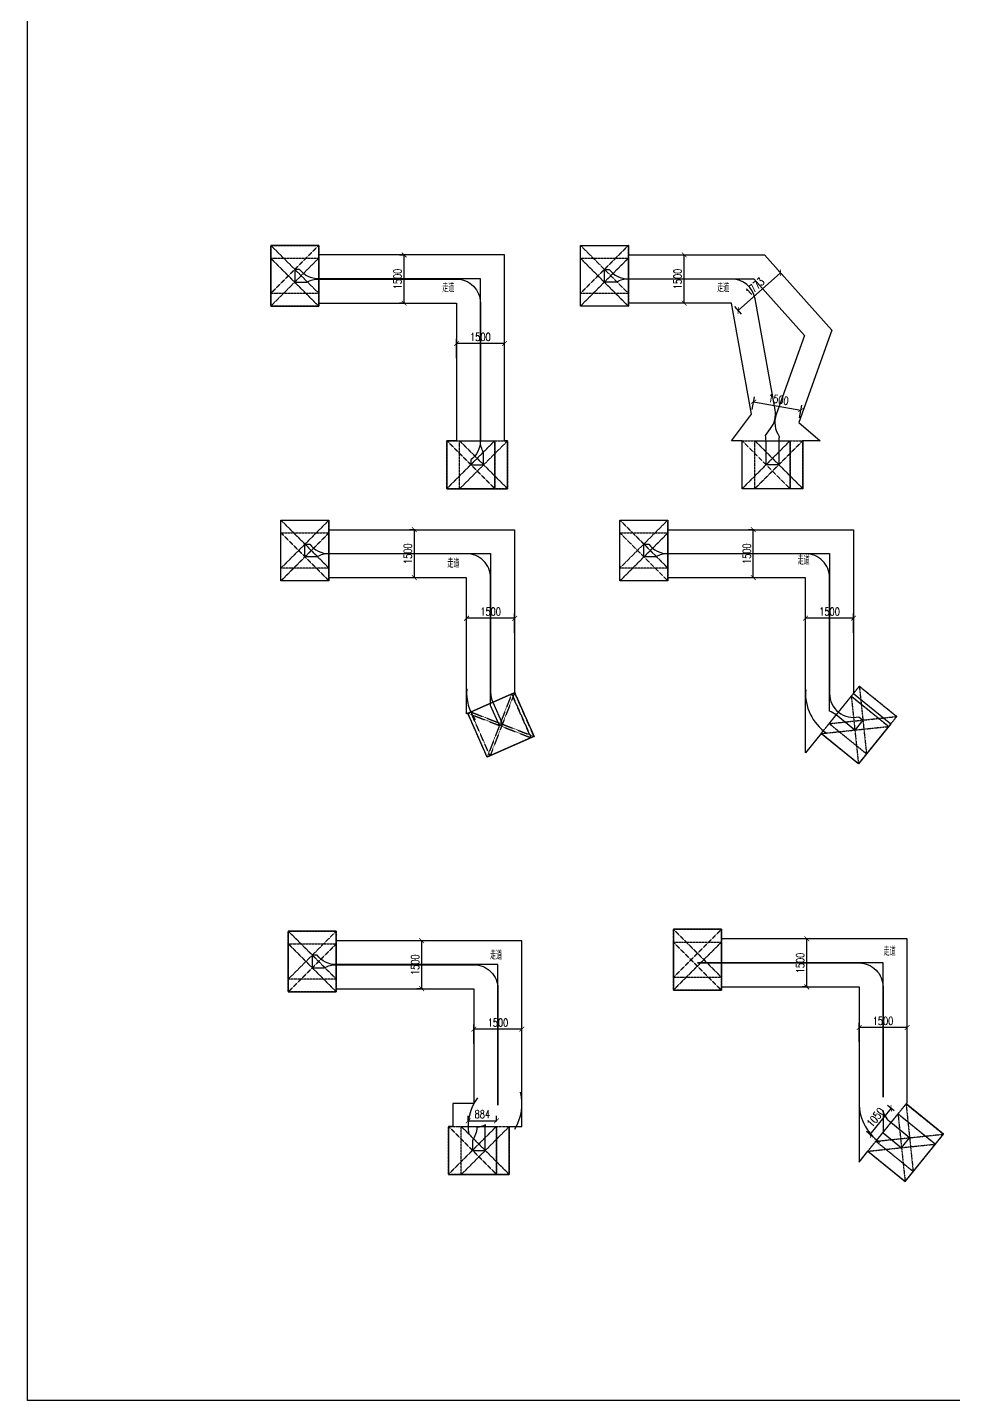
# Model space of a CAD drawing. Header units: millimetres. Extents: x -39580 to 198652, y -46837 to 40673.
# Drawn here: x -39580 to -10648, y -46837 to -3957 of the extents above; entities that cross this region are included whole.
import ezdxf

# ---------------------------------------------------------------- set-up
doc = ezdxf.new("R2010")
doc.units = ezdxf.units.MM
doc.header["$LTSCALE"] = 10
doc.header["$PDMODE"] = 35
doc.linetypes.add('HIDDEN', pattern=[0.375, 0.25, -0.125])
doc.layers.get('Defpoints').update_dxf_attribs({"color": 140})
for name, color, linetype in [('图层1', 6, 'Continuous'), ('图层2', 1, 'Continuous'), ('图层3', 3, 'Continuous'), ('图层4', 8, 'Continuous')]:
    doc.layers.add(name, color=color, linetype=linetype)
doc.styles.add('Annotative', font='romans.shx', dxfattribs={"width": 0.75, "bigfont": 'gbcbig.shx'})
doc.styles.add('Arch-Dim', font='romans.shx', dxfattribs={"width": 0.75, "bigfont": 'gbcbig.shx'})
doc.dimstyles.new('Annotative', dxfattribs={"dimscale": 100, "dimtxt": 2.5, "dimasz": 1.5, "dimexe": 1.5, "dimexo": 1.5, "dimgap": 0.8, "dimtad": 1, "dimdec": 0, "dimzin": 3, "dimdsep": 46, "dimtxsty": 'Arch-Dim', "dimblk": 'ARCHTICK', "dimcen": 2.5, "dimazin": 2, "dimtfac": 0.75, "dimtdec": 0, "dimtix": 1, "dimtmove": 2, "dimatfit": 3, "dimfxl": 1, "dimtolj": 1, "dimtzin": 0, "dimarcsym": 0})

# ---------------------------------------------------------------- blocks, each defined once
blk = doc.blocks.new('_ArchTick')
at = {"color": 0, "linetype": 'ByBlock', "const_width": 0.15}
blk.add_lwpolyline([(-0.5, -0.5), (0.5, 0.5)], dxfattribs=at)
blk = doc.blocks.new('*D43')
at = {"color": 0, "lineweight": -2, "transparency": 16777216}
for p, q in [((-26179, -14280), (-26179, -13678)), ((-24679, -14280), (-24679, -13678)), ((-24679, -13828), (-26179, -13828))]:
    blk.add_line(p, q, dxfattribs=at)
at = {"layer": 'Defpoints', "color": 0, "transparency": 16777216}
for p in [(-26179, -13828), (-26179, -14430), (-24679, -14430)]:
    blk.add_point(p, dxfattribs=at)
at = {"color": 0, "lineweight": -2, "transparency": 16777216, "xscale": 150, "yscale": 150, "zscale": 150, "rotation": 180}
blk.add_blockref('_ArchTick', (-26179, -13828), dxfattribs=at)
at = {"color": 0, "lineweight": -2, "transparency": 16777216, "xscale": 150, "yscale": 150, "zscale": 150}
blk.add_blockref('_ArchTick', (-24679, -13828), dxfattribs=at)
at = {"color": 0, "transparency": 16777216, "insert": (-25429, -13623), "char_height": 250, "attachment_point": 5, "style": 'Arch-Dim'}
blk.add_mtext('\\A1;1500', dxfattribs=at)
blk = doc.blocks.new('*D44')
at = {"color": 0, "lineweight": -2, "transparency": 16777216}
for p, q in [((-27788, -11063), (-27961, -11063)), ((-27811, -12563), (-27811, -11063)), ((-27788, -12563), (-27961, -12563))]:
    blk.add_line(p, q, dxfattribs=at)
at = {"layer": 'Defpoints', "color": 0, "transparency": 16777216}
for p in [(-27811, -11063), (-27638, -11063), (-27638, -12563)]:
    blk.add_point(p, dxfattribs=at)
at = {"color": 0, "lineweight": -2, "transparency": 16777216, "xscale": 150, "yscale": 150, "zscale": 150}
for p, rotation in [((-27811, -11063), 90), ((-27811, -12563), 270)]:
    blk.add_blockref('_ArchTick', p, dxfattribs=dict(at, rotation=rotation))
at = {"color": 0, "transparency": 16777216, "insert": (-28016, -11813), "char_height": 250, "attachment_point": 5, "rotation": 90, "style": 'Arch-Dim'}
blk.add_mtext('\\A1;1500', dxfattribs=at)
blk = doc.blocks.new('*D51')
at = {"color": 0, "lineweight": -2, "transparency": 16777216}
for p, q in [((-25860, -22858), (-25860, -22256)), ((-24360, -22858), (-24360, -22256)), ((-24360, -22406), (-25860, -22406))]:
    blk.add_line(p, q, dxfattribs=at)
at = {"layer": 'Defpoints', "color": 0, "transparency": 16777216}
for p in [(-25860, -22406), (-25860, -23008), (-24360, -23008)]:
    blk.add_point(p, dxfattribs=at)
at = {"color": 0, "lineweight": -2, "transparency": 16777216, "xscale": 150, "yscale": 150, "zscale": 150, "rotation": 180}
blk.add_blockref('_ArchTick', (-25860, -22406), dxfattribs=at)
at = {"color": 0, "lineweight": -2, "transparency": 16777216, "xscale": 150, "yscale": 150, "zscale": 150}
blk.add_blockref('_ArchTick', (-24360, -22406), dxfattribs=at)
at = {"color": 0, "transparency": 16777216, "insert": (-25110, -22201), "char_height": 250, "attachment_point": 5, "style": 'Arch-Dim'}
blk.add_mtext('\\A1;1500', dxfattribs=at)
blk = doc.blocks.new('*D52')
at = {"color": 0, "lineweight": -2, "transparency": 16777216}
for p, q in [((-27469, -19641), (-27642, -19641)), ((-27492, -21141), (-27492, -19641)), ((-27469, -21141), (-27642, -21141))]:
    blk.add_line(p, q, dxfattribs=at)
at = {"layer": 'Defpoints', "color": 0, "transparency": 16777216}
for p in [(-27492, -19641), (-27319, -19641), (-27319, -21141)]:
    blk.add_point(p, dxfattribs=at)
at = {"color": 0, "lineweight": -2, "transparency": 16777216, "xscale": 150, "yscale": 150, "zscale": 150}
for p, rotation in [((-27492, -19641), 90), ((-27492, -21141), 270)]:
    blk.add_blockref('_ArchTick', p, dxfattribs=dict(at, rotation=rotation))
at = {"color": 0, "transparency": 16777216, "insert": (-27697, -20391), "char_height": 250, "attachment_point": 5, "rotation": 90, "style": 'Arch-Dim'}
blk.add_mtext('\\A1;1500', dxfattribs=at)
blk = doc.blocks.new('*D53')
at = {"color": 0, "lineweight": -2, "transparency": 16777216}
for p, q in [((-15272, -22858), (-15272, -22256)), ((-13772, -22858), (-13772, -22256)), ((-13772, -22406), (-15272, -22406))]:
    blk.add_line(p, q, dxfattribs=at)
at = {"layer": 'Defpoints', "color": 0, "transparency": 16777216}
for p in [(-15272, -22406), (-15272, -23008), (-13772, -23008)]:
    blk.add_point(p, dxfattribs=at)
at = {"color": 0, "lineweight": -2, "transparency": 16777216, "xscale": 150, "yscale": 150, "zscale": 150, "rotation": 180}
blk.add_blockref('_ArchTick', (-15272, -22406), dxfattribs=at)
at = {"color": 0, "lineweight": -2, "transparency": 16777216, "xscale": 150, "yscale": 150, "zscale": 150}
blk.add_blockref('_ArchTick', (-13772, -22406), dxfattribs=at)
at = {"color": 0, "transparency": 16777216, "insert": (-14522, -22201), "char_height": 250, "attachment_point": 5, "style": 'Arch-Dim'}
blk.add_mtext('\\A1;1500', dxfattribs=at)
blk = doc.blocks.new('*D54')
at = {"color": 0, "lineweight": -2, "transparency": 16777216}
for p, q in [((-16881, -19641), (-17054, -19641)), ((-16904, -21141), (-16904, -19641)), ((-16881, -21141), (-17054, -21141))]:
    blk.add_line(p, q, dxfattribs=at)
at = {"layer": 'Defpoints', "color": 0, "transparency": 16777216}
for p in [(-16904, -19641), (-16731, -19641), (-16731, -21141)]:
    blk.add_point(p, dxfattribs=at)
at = {"color": 0, "lineweight": -2, "transparency": 16777216, "xscale": 150, "yscale": 150, "zscale": 150}
for p, rotation in [((-16904, -19641), 90), ((-16904, -21141), 270)]:
    blk.add_blockref('_ArchTick', p, dxfattribs=dict(at, rotation=rotation))
at = {"color": 0, "transparency": 16777216, "insert": (-17109, -20391), "char_height": 250, "attachment_point": 5, "rotation": 90, "style": 'Arch-Dim'}
blk.add_mtext('\\A1;1500', dxfattribs=at)
blk = doc.blocks.new('*D57')
at = {"color": 0, "lineweight": -2, "transparency": 16777216}
for p, q in [((-13600, -35639), (-13600, -35037)), ((-12100, -35639), (-12100, -35037)), ((-12100, -35187), (-13600, -35187))]:
    blk.add_line(p, q, dxfattribs=at)
at = {"layer": 'Defpoints', "color": 0, "transparency": 16777216}
for p in [(-13600, -35187), (-13600, -35789), (-12100, -35789)]:
    blk.add_point(p, dxfattribs=at)
at = {"color": 0, "lineweight": -2, "transparency": 16777216, "xscale": 150, "yscale": 150, "zscale": 150, "rotation": 180}
blk.add_blockref('_ArchTick', (-13600, -35187), dxfattribs=at)
at = {"color": 0, "lineweight": -2, "transparency": 16777216, "xscale": 150, "yscale": 150, "zscale": 150}
blk.add_blockref('_ArchTick', (-12100, -35187), dxfattribs=at)
at = {"color": 0, "transparency": 16777216, "insert": (-12850, -34982), "char_height": 250, "attachment_point": 5, "style": 'Arch-Dim'}
blk.add_mtext('\\A1;1500', dxfattribs=at)
blk = doc.blocks.new('*D58')
at = {"color": 0, "lineweight": -2, "transparency": 16777216}
for p, q in [((-15209, -32422), (-15382, -32422)), ((-15232, -33922), (-15232, -32422)), ((-15209, -33922), (-15382, -33922))]:
    blk.add_line(p, q, dxfattribs=at)
at = {"layer": 'Defpoints', "color": 0, "transparency": 16777216}
for p in [(-15232, -32422), (-15059, -32422), (-15059, -33922)]:
    blk.add_point(p, dxfattribs=at)
at = {"color": 0, "lineweight": -2, "transparency": 16777216, "xscale": 150, "yscale": 150, "zscale": 150}
for p, rotation in [((-15232, -32422), 90), ((-15232, -33922), 270)]:
    blk.add_blockref('_ArchTick', p, dxfattribs=dict(at, rotation=rotation))
at = {"color": 0, "transparency": 16777216, "insert": (-15437, -33172), "char_height": 250, "attachment_point": 5, "rotation": 90, "style": 'Arch-Dim'}
blk.add_mtext('\\A1;1500', dxfattribs=at)
blk = doc.blocks.new('*D59')
at = {"color": 0, "lineweight": -2, "transparency": 16777216}
for p, q in [((-16935, -15886), (-16867, -15497)), ((-16893, -15645), (-15416, -15904)), ((-15458, -16145), (-15390, -15756))]:
    blk.add_line(p, q, dxfattribs=at)
at = {"layer": 'Defpoints', "color": 0, "transparency": 16777216}
for p in [(-16961, -16033), (-15484, -16293), (-15416, -15904)]:
    blk.add_point(p, dxfattribs=at)
at = {"color": 0, "lineweight": -2, "transparency": 16777216, "xscale": 150, "yscale": 150, "zscale": 150}
for p, rotation in [((-16893, -15645), 170.0445461159565), ((-15416, -15904), 350.0445461159565)]:
    blk.add_blockref('_ArchTick', p, dxfattribs=dict(at, rotation=rotation))
at = {"color": 0, "transparency": 16777216, "insert": (-16119, -15572), "char_height": 250, "attachment_point": 5, "rotation": 350.0445, "style": 'Arch-Dim'}
blk.add_mtext('\\A1;1500', dxfattribs=at)
blk = doc.blocks.new('*D60')
at = {"color": 0, "lineweight": -2, "transparency": 16777216}
for p, q in [((-19040, -11063), (-19213, -11063)), ((-19063, -12563), (-19063, -11063)), ((-19040, -12563), (-19213, -12563))]:
    blk.add_line(p, q, dxfattribs=at)
at = {"layer": 'Defpoints', "color": 0, "transparency": 16777216}
for p in [(-19063, -11063), (-18890, -11063), (-18890, -12563)]:
    blk.add_point(p, dxfattribs=at)
at = {"color": 0, "lineweight": -2, "transparency": 16777216, "xscale": 150, "yscale": 150, "zscale": 150}
for p, rotation in [((-19063, -11063), 90), ((-19063, -12563), 270)]:
    blk.add_blockref('_ArchTick', p, dxfattribs=dict(at, rotation=rotation))
at = {"color": 0, "transparency": 16777216, "insert": (-19268, -11813), "char_height": 250, "attachment_point": 5, "rotation": 90, "style": 'Arch-Dim'}
blk.add_mtext('\\A1;1500', dxfattribs=at)
blk = doc.blocks.new('*D61')
at = {"color": 0, "lineweight": -2, "transparency": 16777216}
for p, q in [((-25632, -35693), (-25632, -35091)), ((-24132, -35693), (-24132, -35091)), ((-24132, -35241), (-25632, -35241))]:
    blk.add_line(p, q, dxfattribs=at)
at = {"layer": 'Defpoints', "color": 0, "transparency": 16777216}
for p in [(-25632, -35241), (-25632, -35843), (-24132, -35843)]:
    blk.add_point(p, dxfattribs=at)
at = {"color": 0, "lineweight": -2, "transparency": 16777216, "xscale": 150, "yscale": 150, "zscale": 150, "rotation": 180}
blk.add_blockref('_ArchTick', (-25632, -35241), dxfattribs=at)
at = {"color": 0, "lineweight": -2, "transparency": 16777216, "xscale": 150, "yscale": 150, "zscale": 150}
blk.add_blockref('_ArchTick', (-24132, -35241), dxfattribs=at)
at = {"color": 0, "transparency": 16777216, "insert": (-24882, -35036), "char_height": 250, "attachment_point": 5, "style": 'Arch-Dim'}
blk.add_mtext('\\A1;1500', dxfattribs=at)
blk = doc.blocks.new('*D62')
at = {"color": 0, "lineweight": -2, "transparency": 16777216}
for p, q in [((-27241, -32476), (-27414, -32476)), ((-27264, -33976), (-27264, -32476)), ((-27241, -33976), (-27414, -33976))]:
    blk.add_line(p, q, dxfattribs=at)
at = {"layer": 'Defpoints', "color": 0, "transparency": 16777216}
for p in [(-27264, -32476), (-27091, -32476), (-27091, -33976)]:
    blk.add_point(p, dxfattribs=at)
at = {"color": 0, "lineweight": -2, "transparency": 16777216, "xscale": 150, "yscale": 150, "zscale": 150}
for p, rotation in [((-27264, -32476), 90), ((-27264, -33976), 270)]:
    blk.add_blockref('_ArchTick', p, dxfattribs=dict(at, rotation=rotation))
at = {"color": 0, "transparency": 16777216, "insert": (-27469, -33226), "char_height": 250, "attachment_point": 5, "rotation": 90, "style": 'Arch-Dim'}
blk.add_mtext('\\A1;1500', dxfattribs=at)
blk = doc.blocks.new('*D74')
at = {"color": 0, "lineweight": -2, "transparency": 16777216}
for p, q in [((-16165, -11494), (-15956, -11727)), ((-17378, -12796), (-16056, -11615)), ((-17487, -12675), (-17278, -12908))]:
    blk.add_line(p, q, dxfattribs=at)
at = {"layer": 'Defpoints', "color": 0, "transparency": 16777216}
for p in [(-16265, -11382), (-16056, -11615), (-17587, -12563)]:
    blk.add_point(p, dxfattribs=at)
at = {"color": 0, "lineweight": -2, "transparency": 16777216, "xscale": 150, "yscale": 150, "zscale": 150}
for p, rotation in [((-16056, -11615), 41.77163825157484), ((-17378, -12796), 221.7716382515748)]:
    blk.add_blockref('_ArchTick', p, dxfattribs=dict(at, rotation=rotation))
at = {"color": 0, "transparency": 16777216, "insert": (-16854, -12053), "char_height": 250, "attachment_point": 5, "rotation": 41.7716, "style": 'Arch-Dim'}
blk.add_mtext('\\A1;1773', dxfattribs=at)
blk = doc.blocks.new('*D102')
at = {"color": 0, "lineweight": -2, "transparency": 16777216}
for p, q in [((-13255, -38531), (-12594, -37715)), ((-12500, -37792), (-12710, -37621)), ((-13160, -38608), (-13371, -38437))]:
    blk.add_line(p, q, dxfattribs=at)
at = {"layer": 'Defpoints', "color": 0, "transparency": 16777216}
for p in [(-12594, -37715), (-12383, -37886), (-13044, -38702)]:
    blk.add_point(p, dxfattribs=at)
at = {"color": 0, "lineweight": -2, "transparency": 16777216, "xscale": 150, "yscale": 150, "zscale": 150}
for p, rotation in [((-12594, -37715), 51.00900595749653), ((-13255, -38531), 231.0090059574965)]:
    blk.add_blockref('_ArchTick', p, dxfattribs=dict(at, rotation=rotation))
at = {"color": 0, "transparency": 16777216, "insert": (-13084, -37994), "char_height": 250, "attachment_point": 5, "rotation": 51.009, "style": 'Arch-Dim'}
blk.add_mtext('\\A1;1050', dxfattribs=at)
blk = doc.blocks.new('*D103')
at = {"color": 0, "lineweight": -2, "transparency": 16777216}
for p, q in [((-25811, -38126), (-25811, -37949)), ((-25811, -38099), (-24927, -38099)), ((-24927, -38126), (-24927, -37949))]:
    blk.add_line(p, q, dxfattribs=at)
at = {"layer": 'Defpoints', "color": 0, "transparency": 16777216}
for p in [(-24927, -38099), (-25811, -38276), (-24927, -38276)]:
    blk.add_point(p, dxfattribs=at)
at = {"color": 0, "lineweight": -2, "transparency": 16777216, "xscale": 150, "yscale": 150, "zscale": 150, "rotation": 180}
blk.add_blockref('_ArchTick', (-25811, -38099), dxfattribs=at)
at = {"color": 0, "lineweight": -2, "transparency": 16777216, "xscale": 150, "yscale": 150, "zscale": 150}
blk.add_blockref('_ArchTick', (-24927, -38099), dxfattribs=at)
at = {"color": 0, "transparency": 16777216, "insert": (-25369, -37894), "char_height": 250, "attachment_point": 5, "style": 'Arch-Dim'}
blk.add_mtext('\\A1;884', dxfattribs=at)

msp = doc.modelspace()

# ---------------------------------------------------------------- linework, layer by layer
msp.add_lwpolyline([(-39579.6, -3082), (59549.9, -3082), (59549.9, -46837), (-39579.6, -46837)], close=True)
at = {"color": 2}
for centre, start, end in [((-24360, -24725.5), 175.73247, 214.49849), ((-13771.6, -24755.3), 175.73247, 235.54917), ((-25631.7, -37564.7), 328.1039, 13.89885), ((-24310.9, -38275.7), 143.5888, 189.38376), ((-12100, -37536.1), 175.73247, 235.54917)]:
    msp.add_arc(centre, 1500, start, end, dxfattribs=at)
for p in [(-24360, -24725.5), (-13771.6, -24755.3), (-25631.7, -37564.7), (-12100, -37536.1), (-24310.9, -38275.7)]:
    msp.add_point(p, dxfattribs=at)
at = {"layer": '图层1'}
for points in [[(-24678.6, -11062.7), (-30478.6, -11062.7), (-30478.6, -10762.7), (-31978.6, -10762.7), (-31978.6, -12662.7), (-30478.6, -12662.7), (-30478.6, -12562.7), (-26178.6, -12562.7), (-26178.6, -16862.7), (-26478.6, -16862.7), (-26478.6, -18362.7), (-24578.6, -18362.7), (-24578.6, -16862.7), (-24678.6, -16862.7)], [(-20805, -12662.7), (-22305, -12662.7), (-22305, -10762.7), (-20805, -10762.7), (-20805, -11062.7), (-16549.8, -11062.7), (-14451.5, -13411.9), (-15484, -16292.8), (-14816.6, -16862.7), (-15355, -16862.7), (-15355, -18362.7), (-17255, -18362.7), (-17255, -16862.7), (-17586.8, -16862.7), (-16961.4, -16033.4), (-17586.8, -12562.7), (-20805, -12562.7)], [(-30160, -21140.7), (-30160, -21240.7), (-31660, -21240.7), (-31660, -19340.7), (-30160, -19340.7), (-30160, -19640.7), (-24360, -19640.7), (-24360, -24725.5), (-23754.6, -26097.9), (-25218.4, -26743.7), (-25823.9, -25371.4), (-25860, -25387.3), (-25860, -21140.7)], [(-13600, -33921.5), (-13600, -39389.1), (-13326.9, -39051.8), (-12161, -39995.6), (-10965.6, -38518.8), (-12131.4, -37575), (-12100, -37536.1), (-12100, -32421.5), (-17900, -32421.5), (-17900, -32121.5), (-19400, -32121.5), (-19400, -34021.5), (-17900, -34021.5), (-17900, -33921.5)], [(-24131.7, -32475.7), (-29931.7, -32475.7), (-29931.7, -32175.7), (-31431.7, -32175.7), (-31431.7, -34075.7), (-29931.7, -34075.7), (-29931.7, -33975.7), (-25631.7, -33975.7), (-25631.7, -37564.7), (-26287.7, -37564.7), (-26287.7, -38275.7), (-26426.6, -38275.7), (-26426.6, -39775.7), (-24526.6, -39775.7), (-24526.6, -38275.7), (-24131.7, -38275.7)]]:
    msp.add_lwpolyline(points, close=True, dxfattribs=at)
msp.add_lwpolyline([(-19571.6, -21140.7), (-19571.6, -21240.7), (-21071.6, -21240.7), (-21071.6, -19340.7), (-19571.6, -19340.7), (-19571.6, -19640.7), (-13771.6, -19640.7), (-13771.6, -24755.3), (-13771.6, -24755.3), (-12605.8, -25699.1), (-13620.5, -26952.6), (-14786.4, -26008.8), (-15271.6, -26608.3), (-15271.6, -21140.7), (-19571.6, -21140.7)], dxfattribs=at)
at = {"layer": '图层2'}
for points in [[(-24880.7, -33224.7), (-29931.7, -33224.7, -0.2362441), (-30531.2, -32924.7), (-30682.7, -32924.7), (-30682.7, -33326.7), (-30305.6, -33326.7, -0.1314167), (-29931.7, -33226.7), (-25631.7, -33226.7, -0.4142136), (-24882.7, -33975.7), (-24882.7, -37564.7, -0.0177484), (-24884.6, -37617.8, -0.0014744), (-24880.7, -37615.7)], [(-12849, -33170.5), (-17900, -33170.5), (-18651, -33170.5), (-18651, -33172.5), (-17900, -33172.5), (-13600, -33172.5, -0.4142136), (-12851, -33921.5), (-12851, -37367, -0.0023652), (-12849, -37360.2)], [(-12019, -38629.7), (-12602.7, -38157.2, -0.1534055), (-12851, -37783), (-12851, -38473.4), (-12271.9, -38942.1)], [(-25275.6, -39026.7), (-25275.6, -38275.7, -0.0177484), (-25273.7, -38222.6, -0.0939494), (-25539.3, -38308, -0.144977), (-25677.6, -38710.3), (-25677.6, -39026.7)]]:
    msp.add_lwpolyline(points, format="xyb", close=True, dxfattribs=at)
at = {"layer": '图层3'}
for points in [[(-25427.6, -11811.7), (-30478.6, -11811.7, -0.2362441), (-31078.1, -11511.7), (-31229.6, -11511.7), (-31229.6, -11913.7), (-30852.5, -11913.7, -0.1314167), (-30478.6, -11813.7), (-26178.6, -11813.7, -0.4142136), (-25429.6, -12562.7), (-25429.6, -16862.7, -0.2362441), (-25729.6, -17462.2), (-25729.6, -17613.7), (-25327.6, -17613.7), (-25327.6, -17236.6, -0.1314167), (-25427.6, -16862.7)], [(-21178.9, -11913.7), (-21556, -11913.7), (-21556, -11511.7), (-21404.5, -11511.7, 0.2362441), (-20805, -11811.7), (-16885.1, -11811.7), (-15306.9, -13578.6), (-16189.1, -16040.1, 0.2466664), (-16092.2, -16729.9, 0.0445884), (-16104, -16862.7), (-16104, -17613.7), (-16506, -17613.7), (-16506, -16862.7, 0.0555228), (-16524.4, -16697.9), (-16363.4, -16484.4, 0.2090874), (-16224.3, -15900.6), (-16849.7, -12429.9, 0.3629067), (-17586.8, -11813.7), (-20805, -11813.7, 0.1314167)], [(-30533.9, -20491.7), (-30911, -20491.7), (-30911, -20089.7), (-30759.5, -20089.7, 0.2362441), (-30160, -20389.7), (-25109, -20389.7), (-25109, -24725.5, 0.1042482), (-25045.3, -25027.9), (-24742.2, -25715), (-24835.5, -25756.1), (-25111, -25131.6), (-25111, -21140.7, 0.4142136), (-25860, -20391.7), (-30160, -20391.7, 0.1314167)], [(-19945.5, -20491.7), (-20322.6, -20491.7), (-20322.6, -20089.7), (-20171.1, -20089.7, 0.2362441), (-19571.6, -20389.7), (-14520.6, -20389.7), (-14520.6, -24755.3, 0.4820879), (-13603.8, -25485.3), (-13478.4, -25586.7), (-13731.4, -25899.2), (-14315.1, -25426.6, 0.0803519), (-14522.6, -25307.7), (-14522.6, -21140.7, 0.4142136), (-15271.6, -20391.7), (-19571.6, -20391.7, 0.1314167)]]:
    msp.add_lwpolyline(points, format="xyb", close=True, dxfattribs=at)
at = {"layer": '图层4', "linetype": 'HIDDEN'}
for points in [[(-31978.6, -10762.7), (-30478.6, -10762.7), (-30478.6, -12262.7), (-31978.6, -12262.7), (-31978.6, -10762.7), (-30478.6, -12262.7), (-30478.6, -10762.7), (-31978.6, -12262.7)], [(-22305, -10762.7), (-20805, -10762.7), (-20805, -12262.7), (-22305, -12262.7), (-22305, -10762.7), (-20805, -12262.7), (-20805, -10762.7), (-22305, -12262.7)], [(-31978.6, -11162.7), (-30478.6, -11162.7), (-30478.6, -12662.7), (-31978.6, -12662.7), (-31978.6, -11162.7), (-30478.6, -12662.7), (-30478.6, -11162.7), (-31978.6, -12662.7)], [(-22305, -11162.7), (-20805, -11162.7), (-20805, -12662.7), (-22305, -12662.7), (-22305, -11162.7), (-20805, -12662.7), (-20805, -11162.7), (-22305, -12662.7)], [(-26478.6, -16862.7), (-24978.6, -16862.7), (-24978.6, -18362.7), (-26478.6, -18362.7), (-26478.6, -16862.7), (-24978.6, -18362.7), (-24978.6, -16862.7), (-26478.6, -18362.7)], [(-26078.6, -16862.7), (-24578.6, -16862.7), (-24578.6, -18362.7), (-26078.6, -18362.7), (-26078.6, -16862.7), (-24578.6, -18362.7), (-24578.6, -16862.7), (-26078.6, -18362.7)], [(-17255, -16862.7), (-15755, -16862.7), (-15755, -18362.7), (-17255, -18362.7), (-17255, -16862.7), (-15755, -18362.7), (-15755, -16862.7), (-17255, -18362.7)], [(-16855, -16862.7), (-15355, -16862.7), (-15355, -18362.7), (-16855, -18362.7), (-16855, -16862.7), (-15355, -18362.7), (-15355, -16862.7), (-16855, -18362.7)], [(-31660, -19340.7), (-30160, -19340.7), (-30160, -20840.7), (-31660, -20840.7), (-31660, -19340.7), (-30160, -20840.7), (-30160, -19340.7), (-31660, -20840.7)], [(-21071.6, -19340.7), (-19571.6, -19340.7), (-19571.6, -20840.7), (-21071.6, -20840.7), (-21071.6, -19340.7), (-19571.6, -20840.7), (-19571.6, -19340.7), (-21071.6, -20840.7)], [(-31660, -19740.7), (-30160, -19740.7), (-30160, -21240.7), (-31660, -21240.7), (-31660, -19740.7), (-30160, -21240.7), (-30160, -19740.7), (-31660, -21240.7)], [(-21071.6, -19740.7), (-19571.6, -19740.7), (-19571.6, -21240.7), (-21071.6, -21240.7), (-21071.6, -19740.7), (-19571.6, -21240.7), (-19571.6, -19740.7), (-21071.6, -21240.7)], [(-30160, -20389.7), (-30160, -20391.7)], [(-25823.9, -25371.4), (-24451.5, -24765.9), (-23846.1, -26138.3), (-25218.4, -26743.7), (-25823.9, -25371.4), (-23846.1, -26138.3), (-24451.5, -24765.9), (-25218.4, -26743.7)], [(-25732.4, -25331), (-24360, -24725.5), (-23754.6, -26097.9), (-25127, -26703.4), (-25732.4, -25331), (-23754.6, -26097.9), (-24360, -24725.5), (-25127, -26703.4)], [(-14786.4, -26008.8), (-13842.6, -24842.9), (-12676.7, -25786.7), (-13620.5, -26952.6), (-14786.4, -26008.8), (-12676.7, -25786.7), (-13842.6, -24842.9), (-13620.5, -26952.6)], [(-14534.7, -25697.9), (-13590.9, -24532), (-12425, -25475.8), (-13368.8, -26641.7), (-14534.7, -25697.9), (-12425, -25475.8), (-13590.9, -24532), (-13368.8, -26641.7)], [(-19400, -32121.5), (-17900, -32121.5), (-17900, -33621.5), (-19400, -33621.5), (-19400, -32121.5), (-17900, -33621.5), (-17900, -32121.5), (-19400, -33621.5)], [(-31431.7, -32175.7), (-29931.7, -32175.7), (-29931.7, -33675.7), (-31431.7, -33675.7), (-31431.7, -32175.7), (-29931.7, -33675.7), (-29931.7, -32175.7), (-31431.7, -33675.7)], [(-31431.7, -32575.7), (-29931.7, -32575.7), (-29931.7, -34075.7), (-31431.7, -34075.7), (-31431.7, -32575.7), (-29931.7, -34075.7), (-29931.7, -32575.7), (-31431.7, -34075.7)], [(-19400, -32521.5), (-17900, -32521.5), (-17900, -34021.5), (-19400, -34021.5), (-19400, -32521.5), (-17900, -34021.5), (-17900, -32521.5), (-19400, -34021.5)], [(-13075.2, -38740.9), (-12131.4, -37575), (-10965.6, -38518.8), (-11909.4, -39684.7), (-13075.2, -38740.9), (-10965.6, -38518.8), (-12131.4, -37575), (-11909.4, -39684.7)], [(-13326.9, -39051.8), (-12383.1, -37885.9), (-11217.2, -38829.7), (-12161, -39995.6), (-13326.9, -39051.8), (-11217.2, -38829.7), (-12383.1, -37885.9), (-12161, -39995.6)], [(-26426.6, -38275.7), (-24926.6, -38275.7), (-24926.6, -39775.7), (-26426.6, -39775.7), (-26426.6, -38275.7), (-24926.6, -39775.7), (-24926.6, -38275.7), (-26426.6, -39775.7)], [(-26026.6, -38275.7), (-24526.6, -38275.7), (-24526.6, -39775.7), (-26026.6, -39775.7), (-26026.6, -38275.7), (-24526.6, -39775.7), (-24526.6, -38275.7), (-26026.6, -39775.7)]]:
    msp.add_lwpolyline(points, dxfattribs=at)

# ---------------------------------------------------------------- texts
at = {"style": 'Annotative', "width": 0.75}
for p in [(-26621.3, -12222.6), (-18032.1, -12222.6), (-26460.7, -20826), (-15518.5, -20729.9), (-25128.2, -33061.9), (-12835, -32940.5)]:
    msp.add_text('走道', height=250, dxfattribs=at).set_placement(p)

# ---------------------------------------------------------------- dimensions: what is measured, and where the dimension line sits
for base, p1, p2, picture, middle in [((-27810.6, -11062.7), (-27637.6, -12562.7), (-27637.6, -11062.7), '*D44', (-28015.6, -11812.7)), ((-19063.1, -11062.7), (-18890.1, -12562.7), (-18890.1, -11062.7), '*D60', (-19268.1, -11812.7)), ((-27492, -19640.7), (-27319, -21140.7), (-27319, -19640.7), '*D52', (-27697, -20390.7)), ((-16903.6, -19640.7), (-16730.6, -21140.7), (-16730.6, -19640.7), '*D54', (-17108.6, -20390.7)), ((-27263.7, -32475.7), (-27090.7, -33975.7), (-27090.7, -32475.7), '*D62', (-27468.7, -33225.7)), ((-15232, -32421.5), (-15059, -33921.5), (-15059, -32421.5), '*D58', (-15437, -33171.5))]:
    dim = msp.add_linear_dim(base=base, p1=p1, p2=p2, angle=90, dimstyle='Annotative')
    dim.commit()
    dim.dimension.update_dxf_attribs({"geometry": picture, "text_midpoint": middle})
for p1, p2, distance, picture, middle in [((-17586.8, -12562.7), (-16264.8, -11381.8), -312.9, '*D74', (-16853.9, -12052.8)), ((-16961.4, -16033.4), (-15484, -16292.8), 394.7, '*D59', (-16119, -15572.4)), ((-13043.8, -38702), (-12383.1, -37885.9), 271.1, '*D102', (-13083.5, -37994.4))]:
    dim = msp.add_aligned_dim(p1=p1, p2=p2, distance=distance, dimstyle='Annotative')
    dim.commit()
    dim.dimension.update_dxf_attribs({"geometry": picture, "text_midpoint": middle})
for base, p1, p2, picture, middle in [((-26178.6, -13827.7), (-24678.6, -14429.7), (-26178.6, -14429.7), '*D43', (-25428.6, -13622.7)), ((-25860, -22405.7), (-24360, -23007.7), (-25860, -23007.7), '*D51', (-25110, -22200.7)), ((-15271.6, -22405.7), (-13771.6, -23007.7), (-15271.6, -23007.7), '*D53', (-14521.6, -22200.7)), ((-25631.7, -35240.7), (-24131.7, -35842.7), (-25631.7, -35842.7), '*D61', (-24881.7, -35035.7)), ((-13600, -35186.5), (-12100, -35788.5), (-13600, -35788.5), '*D57', (-12850, -34981.5)), ((-24926.6, -38099), (-25810.9, -38275.7), (-24926.6, -38275.7), '*D103', (-25368.8, -37894))]:
    dim = msp.add_linear_dim(base=base, p1=p1, p2=p2, dimstyle='Annotative')
    dim.commit()
    dim.dimension.update_dxf_attribs({"geometry": picture, "text_midpoint": middle})

doc.saveas('drawing.dxf')
